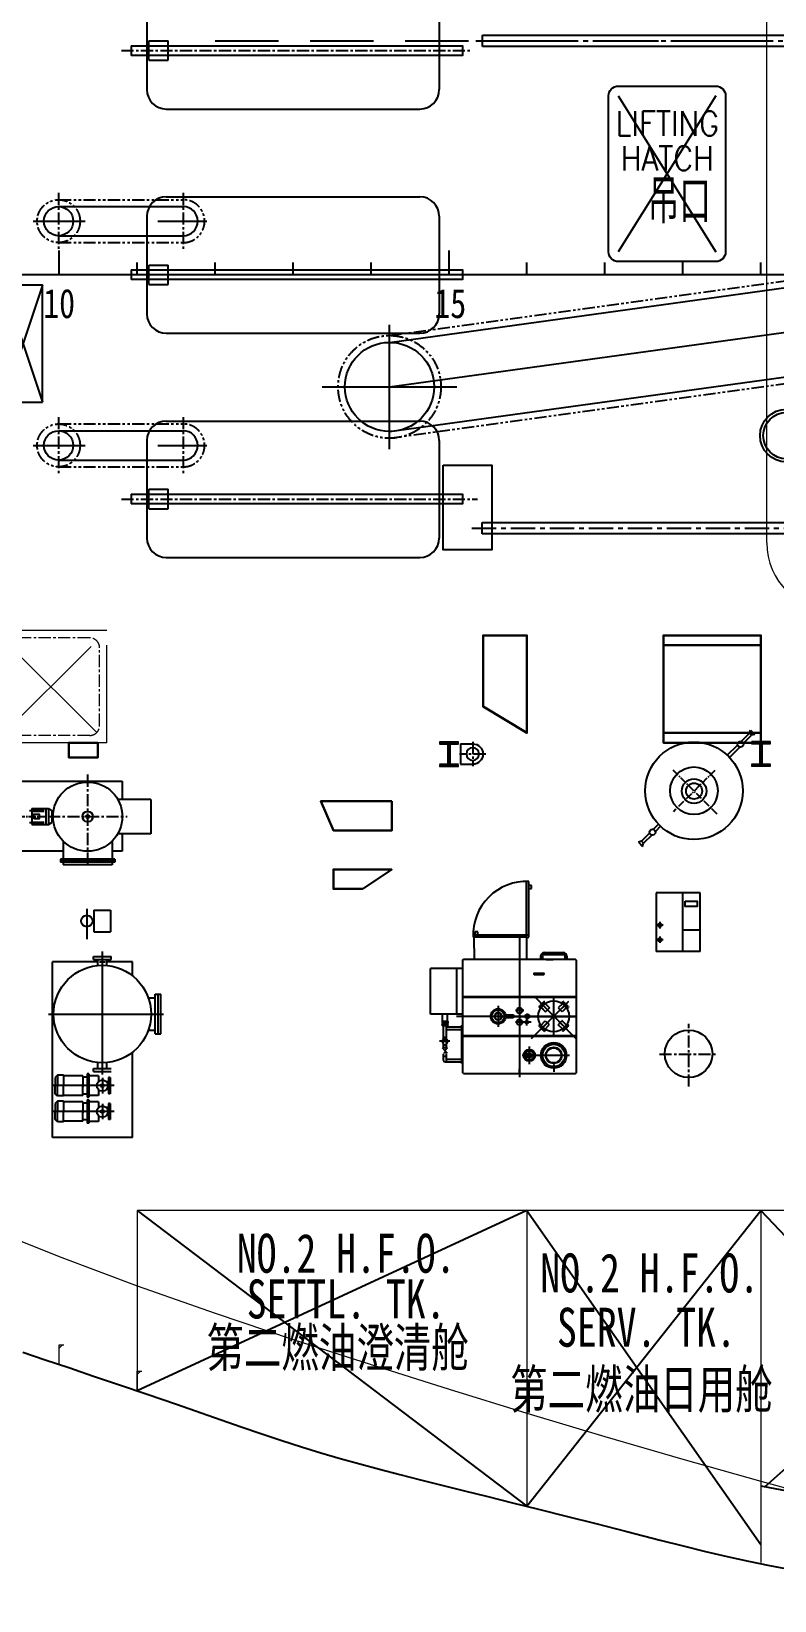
# Model space of a CAD drawing. Header units: millimetres. Extents: x -1838618 to -1600818, y -1770412 to -1553248.
# Drawn here: x -1786083 to -1778458, y -1699146 to -1683049 of the extents above; entities that cross this region are included whole.
import ezdxf
from ezdxf.enums import TextEntityAlignment as Align

# ---------------------------------------------------------------- set-up
doc = ezdxf.new("R2010")
doc.units = ezdxf.units.MM
doc.header["$LTSCALE"] = 100
for name, pattern in [('ACAD_ISO04W100', [30, 24, -3, 0, -3]), ('CENTER', [2, 1.25, -0.25, 0.25, -0.25]), ('CENTER1', [2, 1.25, -0.25, 0.25, -0.25]), ('CENTERX', [1.125, 0.75, -0.125, 0.125, -0.125]), ('DASHED', [0.75, 0.5, -0.25]), ('PHANTOM', [2.5, 1.25, -0.25, 0.25, -0.25, 0.25, -0.25])]:
    doc.linetypes.add(name, pattern=pattern)
doc.layers.add('1', color=1, linetype='CENTER', lineweight=15)
doc.layers.add('Vent', color=181, linetype='Continuous', lineweight=30)
for name, color, linetype in [('11', 7, 'Continuous'), ('401texte', 4, 'Continuous'), ('402textc', 6, 'Continuous'), ('412equipment', 6, 'Continuous'), ('416grating', 9, 'Continuous'), ('418exhaust', 30, 'Continuous'), ('419insulation', 63, 'PHANTOM'), ('420beam', 112, 'Continuous')]:
    doc.layers.add(name, color=color, linetype=linetype)
doc.styles.add('HZ', font='romans.shx', dxfattribs={"width": 0.8, "height": 4, "bigfont": 'hzdx.shx'})
doc.styles.add('ROMANS4', font='romans.shx', dxfattribs={"width": 0.8, "height": 400, "bigfont": 'hzdx.shx'})
doc.styles.add('ROMANT', font='', dxfattribs={"width": 0.8})
doc.styles.add('样式 1', font='gbenor.shx', dxfattribs={"bigfont": 'gbcbig.shx'})
doc.styles.get('ROMANT').set_extended_font_data('SimSun')

# ---------------------------------------------------------------- blocks, each defined once
blk = doc.blocks.new('67')
at = {"color": 4}
for p, q in [((6600, 0), (6600, 250)), ((10600, 0), (10600, 250)), ((6600, 0), (6600, 125)), ((7400, 0), (7400, 125)), ((8200, 0), (8200, 125)), ((9000, 0), (9000, 125)), ((9800, 0), (9800, 125)), ((11400, 0), (11400, 125)), ((12200, 0), (12200, 125)), ((13000, 0), (13000, 125)), ((13800, 0), (13800, 125))]:
    blk.add_line(p, q, dxfattribs=at)
at = {"color": 4, "ltscale": 100}
blk.add_line((26787, 0), (-4089, 0), dxfattribs=at)
at = {"color": 4, "style": 'ROMANT', "width": 0.8}
for s, p in [('10', (6437, -444)), ('15', (10450, -444))]:
    blk.add_text(s, height=300, dxfattribs=at).set_placement(p)
blk = doc.blocks.new('15X200')
at = {"const_width": 40}
for points in [[(-100, 230), (100, 230)], [(0, 230), (0, 0)], [(-100, 0), (100, 0)]]:
    blk.add_lwpolyline(points, dxfattribs=at)
blk = doc.blocks.new('A$C479F0F66')
at = {"color": 3, "lineweight": -3}
for p, q in [((200, 1400), (2800, 1400)), ((0, 1200), (0, 200)), ((3000, 1200), (3000, 200)), ((200, 0), (2800, 0))]:
    blk.add_line(p, q, dxfattribs=at)
for centre, start, end in [((200, 1200), 90, 180), ((2800, 1200), 0, 90), ((200, 200), 180, 270), ((2800, 200), 270, 0)]:
    blk.add_arc(centre, 200, start, end, dxfattribs=at)
blk = doc.blocks.new('FIREEXT')
at = {"color": 9, "linetype": 'CENTER'}
for p, q in [((-81, 260, 590), (-81, -10, 590)), ((44, 125, 590), (-206, 125, 590))]:
    blk.add_line(p, q, dxfattribs=at)
at = {"color": 9}
for p, q in [((-186, 0, 590), (-186, 125, 590)), ((24, 0, 590), (-186, 0, 590)), ((24, 0, 590), (24, 125, 590))]:
    blk.add_line(p, q, dxfattribs=at)
blk.add_circle((-81, 125, 590), 65, dxfattribs=at)
blk.add_arc((-81, 125, 590), 105, 0, 180, dxfattribs=at)
blk = doc.blocks.new('A$C31BF0955')
at = {"layer": '1', "linetype": 'CENTER', "ltscale": 10}
for p, q in [((386, 4696), (-556, 3754)), ((-556, 4696), (386, 3754)), ((386, -4696), (-556, -3754)), ((-556, -4696), (386, -3754))]:
    blk.add_line(p, q, dxfattribs=at)
at = {"layer": '1'}
for p, q in [((315, 4725), (-485, 4725)), ((-585, 4625), (-585, 3825)), ((415, 4625), (415, 3825)), ((315, 3725), (-485, 3725)), ((-585, -4625), (-585, -3825)), ((315, -3725), (-485, -3725)), ((415, -4625), (415, -3825)), ((315, -4725), (-485, -4725))]:
    blk.add_line(p, q, dxfattribs=at)
at = {"layer": '1', "linetype": 'DASHED', "ltscale": 20}
for p, q in [((490, 4800), (490, 3650)), ((490, 3650), (-660, 3650)), ((490, -3650), (-660, -3650)), ((490, -4800), (490, -3650)), ((490, -4800), (-660, -4800))]:
    blk.add_line(p, q, dxfattribs=at)
at = {"layer": '1'}
for centre, start, end in [((-485, 4625), 90, 180), ((315, 4625), 0, 90), ((-485, 3825), 180, 270), ((315, 3825), 270, 0), ((-485, -3825), 90, 180), ((315, -3825), 0, 90), ((-485, -4625), 180, 270), ((315, -4625), 270, 0)]:
    blk.add_arc(centre, 100, start, end, dxfattribs=at)
blk = doc.blocks.new('ENGINEER')
at = {"layer": '412equipment'}
blk.add_hatch(color=9, dxfattribs=at).paths.add_polyline_path([(-15266, 1611), (-15216, 1611), (-15241, 1640)])
at = {"color": 9, "lineweight": -3}
for p, q in [((-12202, 4813), (-12118, 4897)), ((-12181, 4792), (-12097, 4876)), ((-12118, 4897), (-12108, 4929)), ((-12097, 4876), (-12118, 4897)), ((-12108, 4929), (-12065, 4886)), ((-12097, 4918), (-12076, 4897)), ((-12065, 4886), (-12097, 4876)), ((-12345, 4671), (-12239, 4776)), ((-12323, 4649), (-12218, 4755)), ((-19732, 4407), (-18552, 4407)), ((-18552, 4407), (-18552, 4217)), ((-18259, 4217), (-18598, 4217)), ((-18259, 4217), (-18259, 3867)), ((-18552, 4042), (-18552, 4042)), ((-18259, 3867), (-18598, 3867)), ((-18552, 3867), (-18552, 3687)), ((-13141, 3875), (-13225, 3790)), ((-13051, 3964), (-13104, 3911)), ((-13030, 3943), (-13083, 3890)), ((-19157, 3790), (-19157, 3606)), ((-18657, 3790), (-18657, 3606)), ((-13225, 3790), (-13257, 3780)), ((-13257, 3780), (-13214, 3737)), ((-13246, 3769), (-13225, 3748)), ((-13204, 3769), (-13225, 3790)), ((-13214, 3737), (-13204, 3769)), ((-13119, 3853), (-13204, 3769)), ((-19157, 3687), (-19732, 3687)), ((-19187, 3606), (-19187, 3574)), ((-18627, 3606), (-19187, 3606)), ((-18627, 3590), (-19187, 3590)), ((-18627, 3574), (-19187, 3574)), ((-19157, 3574), (-19157, 3547)), ((-18657, 3547), (-19157, 3547)), ((-18552, 3687), (-18657, 3687)), ((-18657, 3574), (-18657, 3547)), ((-18627, 3606), (-18627, 3574))]:
    blk.add_line(p, q, dxfattribs=at)
at = {"color": 9, "linetype": 'CENTERX'}
for p, q in [((-12450, 4068), (-12906, 4524)), ((-12474, 4515), (-12898, 4092)), ((-19738, 4042), (-19243, 4042))]:
    blk.add_line(p, q, dxfattribs=at)
at = {"color": 9, "linetype": 'CENTER1', "lineweight": -3}
for p, q in [((-18907, 4474), (-18907, 3548)), ((-19315, 4042), (-18503, 4042))]:
    blk.add_line(p, q, dxfattribs=at)
at = {"color": 9}
for p, q in [((-19504, 4104), (-19480, 4104)), ((-19480, 4124), (-19480, 3961)), ((-19480, 4124), (-19310, 4124)), ((-19480, 4111), (-19353, 4111)), ((-19480, 4099), (-19353, 4099)), ((-19335, 4124), (-19335, 3961)), ((-19310, 4124), (-19310, 3961)), ((-19310, 4124), (-19274, 4103)), ((-19274, 4103), (-19274, 3982)), ((-19504, 3980), (-19480, 3980)), ((-19480, 3985), (-19353, 3985)), ((-19480, 3974), (-19353, 3974)), ((-19480, 3961), (-19310, 3961)), ((-19310, 3961), (-19274, 3982)), ((-19217, 1389), (-19239, 1366)), ((-19239, 1366), (-19239, 1284)), ((-19217, 1389), (-19217, 1284)), ((-19155, 1389), (-19217, 1389)), ((-19155, 1389), (-19155, 1284)), ((-19155, 1389), (-19155, 1283)), ((-18956, 1383), (-19155, 1383)), ((-18956, 1383), (-18956, 1268)), ((-18913, 1370), (-18956, 1370)), ((-18956, 1183), (-18956, 1298)), ((-18913, 1402), (-18913, 1164)), ((-18894, 1402), (-18913, 1402)), ((-18905, 1402), (-18905, 1164)), ((-18894, 1402), (-18894, 1164)), ((-18797, 1383), (-18894, 1383)), ((-18797, 1383), (-18797, 1323)), ((-18756, 1363), (-18756, 1203)), ((-18694, 1323), (-18715, 1323)), ((-18694, 1365), (-18694, 1200)), ((-18676, 1365), (-18694, 1365)), ((-18676, 1365), (-18676, 1200)), ((-18634, 1283), (-19274, 1283)), ((-19239, 1200), (-19239, 1284)), ((-19217, 1177), (-19239, 1200)), ((-19217, 1177), (-19217, 1284)), ((-19155, 1177), (-19217, 1177)), ((-19155, 1177), (-19155, 1284)), ((-19155, 1177), (-19155, 1283)), ((-19155, 1177), (-19155, 1283)), ((-18956, 1183), (-19155, 1183)), ((-18913, 1196), (-18956, 1196)), ((-18894, 1164), (-18913, 1164)), ((-18913, 1136), (-18913, 898)), ((-18894, 1136), (-18913, 1136)), ((-18905, 1136), (-18905, 898)), ((-18797, 1182), (-18894, 1182)), ((-18894, 1136), (-18894, 898)), ((-18797, 1242), (-18797, 1182)), ((-18694, 1243), (-18715, 1243)), ((-18676, 1200), (-18694, 1200)), ((-18634, 1017), (-19274, 1017)), ((-19217, 1123), (-19239, 1100)), ((-19239, 1100), (-19239, 1018)), ((-19239, 934), (-19239, 1018)), ((-19217, 1123), (-19217, 1018)), ((-19155, 1123), (-19217, 1123)), ((-19217, 911), (-19217, 1018)), ((-19155, 1123), (-19155, 1018)), ((-19155, 1123), (-19155, 1017)), ((-18956, 1117), (-19155, 1117)), ((-19155, 911), (-19155, 1018)), ((-19155, 911), (-19155, 1017)), ((-19155, 911), (-19155, 1017)), ((-18956, 1117), (-18956, 1002)), ((-18913, 1104), (-18956, 1104)), ((-18956, 917), (-18956, 1032)), ((-18797, 1118), (-18894, 1118)), ((-18797, 1118), (-18797, 1057)), ((-18797, 977), (-18797, 916)), ((-18756, 1097), (-18756, 937)), ((-18694, 1057), (-18715, 1057)), ((-18694, 977), (-18715, 977)), ((-18694, 1100), (-18694, 935)), ((-18676, 1100), (-18694, 1100)), ((-18676, 1100), (-18676, 935)), ((-19217, 911), (-19239, 934)), ((-19155, 911), (-19217, 911)), ((-18956, 917), (-19155, 917)), ((-18913, 930), (-18956, 930)), ((-18894, 898), (-18913, 898)), ((-18797, 916), (-18894, 916)), ((-18676, 935), (-18694, 935))]:
    blk.add_line(p, q, dxfattribs=at)
at = {"color": 9, "linetype": 'CENTER1'}
for p, q in [((-12741, 1272), (-12741, 1918)), ((-13041, 1606), (-12442, 1606))]:
    blk.add_line(p, q, dxfattribs=at)
at = {"color": 9}
blk.add_lwpolyline([(-19459, 4018), (-19459, 4067), (-19405, 4067), (-19405, 4018)], close=True, dxfattribs=at)
at = {"color": 9, "lineweight": -3}
for centre, radius in [((-12687, 4307), 500), ((-12210, 4784), 30), ((-18907, 4042), 355), ((-18907, 4042), 53.3), ((-18907, 4042), 16), ((-13112, 3882), 30)]:
    blk.add_circle(centre, radius, dxfattribs=at)
at = {"color": 9}
for centre, radius in [((-12687, 4307), 244), ((-12686, 4304), 126), ((-12686, 4304), 81.9), ((-12742, 1609), 244), ((-18756, 1283), 57.5), ((-18756, 1283), 16), ((-18756, 1017), 57.5), ((-18756, 1017), 16)]:
    blk.add_circle(centre, radius, dxfattribs=at)
at = {"layer": '412equipment', "color": 9}
for p, q in [((-14404, 2829), (-14404, 3378)), ((-14353, 3335), (-14384, 3335)), ((-14384, 3305), (-14353, 3305)), ((-14381, 2829), (-14381, 3378)), ((-14381, 2851), (-14381, 3378)), ((-14353, 3305), (-14353, 3335)), ((-14953, 2829), (-14944, 2829)), ((-14953, 2806), (-14944, 2806)), ((-14951, 2829), (-14381, 2829)), ((-14403, 2806), (-14944, 2806)), ((-14944, 2806), (-14943, 2578)), ((-14903, 2860), (-14934, 2860)), ((-14934, 2860), (-14934, 2829)), ((-14903, 2829), (-14903, 2860)), ((-14476, 2806), (-14476, 1368)), ((-14404, 2829), (-14381, 2829)), ((-14403, 2578), (-14403, 2806)), ((-14403, 2806), (-14403, 2806)), ((-14403, 2806), (-14381, 2806)), ((-14381, 2806), (-14381, 2829)), ((-18846, 2577), (-18846, 2607)), ((-18846, 2607), (-18666, 2607)), ((-18846, 2577), (-18666, 2577)), ((-18801, 2515), (-18801, 2577)), ((-18756, 1396), (-18756, 2660)), ((-18711, 2515), (-18711, 2577)), ((-18666, 2577), (-18666, 2607)), ((-15061, 2568), (-15051, 2578)), ((-15051, 2578), (-15061, 2568)), ((-13901, 2578), (-15051, 2578)), ((-13901, 2578), (-15051, 2578)), ((-14943, 2633), (-14943, 2578)), ((-14260, 2609), (-14260, 2578)), ((-14241, 2609), (-14241, 2578)), ((-14222, 2647), (-14029, 2647)), ((-14222, 2628), (-14029, 2628)), ((-14203, 2578), (-14131, 2578)), ((-14010, 2609), (-14010, 2578)), ((-13991, 2609), (-13991, 2578)), ((-13891, 2568), (-13901, 2578)), ((-13891, 2568), (-13901, 2578)), ((-19267, 751), (-19267, 2551)), ((-18801, 2551), (-19267, 2551)), ((-18786, 2551), (-18726, 2551)), ((-18447, 2551), (-18711, 2551)), ((-18447, 2410), (-18447, 2551)), ((-15390, 2015), (-15390, 2485)), ((-15061, 2485), (-15390, 2485)), ((-15122, 2486), (-15122, 2015)), ((-15061, 2568), (-15061, 1418)), ((-15061, 2568), (-15061, 1418)), ((-14476, 2569), (-14476, 2529)), ((-14476, 2569), (-14476, 2529)), ((-14226, 2432), (-14326, 2432)), ((-14326, 2423), (-14226, 2423)), ((-13891, 1418), (-13891, 2568)), ((-13891, 1418), (-13891, 2568)), ((-18285, 2184), (-18213, 2184)), ((-18213, 2221), (-18156, 2221)), ((-18213, 1813), (-18213, 2221)), ((-18185, 1813), (-18185, 2221)), ((-18156, 1813), (-18156, 2221)), ((-15061, 2196), (-14281, 2196)), ((-15061, 2190), (-14281, 2190)), ((-14696, 2100), (-14696, 1885)), ((-14352, 1766), (-13969, 2150)), ((-13900, 1766), (-14321, 2193)), ((-14294, 2196), (-13901, 2196)), ((-14294, 2190), (-13901, 2190)), ((-14273, 2095), (-14275, 2087)), ((-14273, 2095), (-14267, 2100)), ((-14230, 2138), (-14267, 2100)), ((-14267, 2100), (-14259, 2103)), ((-14175, 2046), (-14260, 2131)), ((-14256, 2111), (-14259, 2103)), ((-14259, 2103), (-14252, 2096)), ((-14218, 2126), (-14255, 2089)), ((-14252, 2096), (-14255, 2089)), ((-14252, 2096), (-14245, 2099)), ((-14240, 2127), (-14232, 2130)), ((-14236, 2107), (-14175, 2046)), ((-14230, 2138), (-14232, 2130)), ((-14232, 2130), (-14226, 2123)), ((-14224, 2144), (-14230, 2138)), ((-14226, 2123), (-14228, 2115)), ((-14226, 2123), (-14218, 2126)), ((-14224, 2144), (-14216, 2146)), ((-14218, 2126), (-14216, 2128)), ((-14216, 2128), (-14212, 2132)), ((-14216, 2128), (-14169, 2081)), ((-14212, 2132), (-14209, 2140)), ((-14126, 1800), (-14126, 2179)), ((-14033, 2126), (-14080, 2079)), ((-14033, 2125), (-14080, 2079)), ((-14075, 2044), (-13989, 2129)), ((-14013, 2105), (-14075, 2044)), ((-14040, 2138), (-14033, 2144)), ((-14038, 2130), (-14040, 2138)), ((-14033, 2125), (-14038, 2130)), ((-14026, 2142), (-14033, 2144)), ((-14032, 2124), (-14033, 2126)), ((-13994, 2087), (-14032, 2124)), ((-14024, 2121), (-14032, 2124)), ((-14026, 2142), (-14020, 2136)), ((-14017, 2128), (-14024, 2121)), ((-14024, 2121), (-14021, 2113)), ((-13982, 2098), (-14020, 2136)), ((-14020, 2136), (-14017, 2128)), ((-14009, 2125), (-14017, 2128)), ((-13997, 2094), (-14005, 2097)), ((-13990, 2101), (-13997, 2094)), ((-13997, 2094), (-13994, 2087)), ((-13993, 2109), (-13990, 2101)), ((-13982, 2098), (-13990, 2101)), ((-13977, 2093), (-13982, 2098)), ((-13977, 2093), (-13974, 2085)), ((-13901, 2196), (-13891, 2196)), ((-13901, 2190), (-13891, 2190)), ((-19309, 2017), (-18129, 2017)), ((-15061, 2015), (-15390, 2015)), ((-15271, 1945), (-15211, 1945)), ((-15271, 1945), (-15271, 1920)), ((-15265, 1945), (-15265, 2014)), ((-15217, 1945), (-15217, 2014)), ((-15211, 1945), (-15211, 1920)), ((-13891, 1993), (-15123, 1993)), ((-14696, 1993), (-13891, 1993)), ((-14546, 2006), (-14620, 2006)), ((-14546, 1979), (-14620, 1979)), ((-14433, 2053), (-14518, 2053)), ((-14433, 1933), (-14518, 1933)), ((-14358, 1933), (-14441, 1933)), ((-14401, 1900), (-14401, 1963)), ((-14396, 1960), (-14396, 2023)), ((-14269, 2080), (-14275, 2087)), ((-14261, 2083), (-14269, 2080)), ((-14177, 1942), (-14262, 1856)), ((-14256, 2087), (-14261, 2083)), ((-14259, 1900), (-14212, 1947)), ((-14255, 2089), (-14257, 2087)), ((-14257, 2087), (-14210, 2040)), ((-14256, 2087), (-14210, 2041)), ((-14238, 1880), (-14177, 1942)), ((-14212, 1947), (-14173, 1908)), ((-14210, 2041), (-14208, 2042)), ((-14169, 2081), (-14208, 2042)), ((-14080, 2079), (-14078, 2077)), ((-14079, 1907), (-14041, 1946)), ((-14040, 2038), (-14078, 2077)), ((-14074, 1942), (-13989, 1857)), ((-14013, 1881), (-14074, 1942)), ((-14039, 1948), (-14041, 1946)), ((-13993, 2085), (-14040, 2038)), ((-13992, 1901), (-14039, 1948)), ((-13992, 1901), (-14039, 1948)), ((-13994, 2087), (-13993, 2085)), ((-13993, 2085), (-13989, 2081)), ((-13989, 2081), (-13981, 2078)), ((-13981, 2078), (-13974, 2085)), ((-13942, 1993), (-13902, 1993)), ((-13942, 1993), (-13902, 1993)), ((-18285, 1850), (-18213, 1850)), ((-18213, 1813), (-18156, 1813)), ((-15211, 1920), (-15271, 1920)), ((-15271, 1910), (-15210, 1910)), ((-15271, 1900), (-15271, 1910)), ((-15271, 1900), (-15210, 1900)), ((-15262, 1910), (-15262, 1920)), ((-15258, 1757), (-15258, 1910)), ((-15224, 1776), (-15258, 1776)), ((-15224, 1757), (-15224, 1910)), ((-15224, 1858), (-15070, 1858)), ((-15223, 1886), (-15070, 1886)), ((-15219, 1910), (-15220, 1920)), ((-15210, 1900), (-15210, 1910)), ((-15070, 1511), (-15070, 1904)), ((-15070, 1904), (-15061, 1904)), ((-15070, 1847), (-15061, 1847)), ((-15061, 1796), (-14363, 1796)), ((-15061, 1790), (-14363, 1790)), ((-14363, 1796), (-13958, 1796)), ((-14363, 1790), (-13958, 1790)), ((-14271, 1907), (-14277, 1900)), ((-14275, 1892), (-14277, 1900)), ((-14275, 1892), (-14269, 1887)), ((-14263, 1904), (-14271, 1907)), ((-14269, 1887), (-14232, 1849)), ((-14269, 1887), (-14261, 1884)), ((-14259, 1900), (-14263, 1904)), ((-14261, 1884), (-14254, 1891)), ((-14258, 1876), (-14261, 1884)), ((-14257, 1899), (-14259, 1900)), ((-14257, 1899), (-14220, 1861)), ((-14254, 1891), (-14257, 1899)), ((-14254, 1891), (-14246, 1888)), ((-14242, 1860), (-14234, 1857)), ((-14234, 1857), (-14227, 1864)), ((-14232, 1849), (-14234, 1857)), ((-14226, 1844), (-14232, 1849)), ((-14227, 1864), (-14230, 1872)), ((-14227, 1864), (-14220, 1861)), ((-14226, 1844), (-14218, 1841)), ((-14220, 1861), (-14218, 1860)), ((-14218, 1860), (-14172, 1907)), ((-14218, 1860), (-14171, 1906)), ((-14218, 1860), (-14214, 1855)), ((-14211, 1848), (-14218, 1841)), ((-14214, 1856), (-14211, 1848)), ((-14033, 1861), (-14079, 1907)), ((-14037, 1857), (-14039, 1849)), ((-14039, 1849), (-14033, 1842)), ((-14033, 1861), (-14037, 1857)), ((-14031, 1862), (-14033, 1861)), ((-14025, 1845), (-14033, 1842)), ((-14031, 1862), (-13994, 1900)), ((-14023, 1865), (-14031, 1862)), ((-14025, 1845), (-14019, 1850)), ((-14023, 1865), (-14021, 1873)), ((-14017, 1858), (-14023, 1865)), ((-14019, 1850), (-13982, 1888)), ((-14019, 1850), (-14017, 1858)), ((-14009, 1861), (-14017, 1858)), ((-13996, 1892), (-14004, 1889)), ((-13996, 1892), (-13994, 1900)), ((-13990, 1885), (-13996, 1892)), ((-13994, 1900), (-13992, 1901)), ((-13992, 1901), (-13988, 1906)), ((-13992, 1877), (-13990, 1885)), ((-13982, 1888), (-13990, 1885)), ((-13988, 1905), (-13980, 1908)), ((-13976, 1893), (-13982, 1888)), ((-13980, 1908), (-13973, 1901)), ((-13976, 1893), (-13973, 1901)), ((-13958, 1796), (-13891, 1796)), ((-13958, 1790), (-13891, 1790)), ((-18447, 751), (-18447, 1624)), ((-15192, 1738), (-15296, 1738)), ((-15214, 1671), (-15268, 1671)), ((-15241, 1767), (-15266, 1752)), ((-15266, 1752), (-15266, 1723)), ((-15258, 1718), (-15266, 1723)), ((-15216, 1611), (-15266, 1670)), ((-15258, 1671), (-15258, 1738)), ((-15258, 1700), (-15224, 1700)), ((-15242, 1644), (-15214, 1671)), ((-15241, 1767), (-15215, 1752)), ((-15224, 1671), (-15224, 1738)), ((-15224, 1718), (-15215, 1723)), ((-15215, 1723), (-15215, 1752)), ((-14376, 1683), (-14376, 1503)), ((-18846, 1427), (-18846, 1457)), ((-18846, 1457), (-18666, 1457)), ((-18846, 1427), (-18846, 1457)), ((-18801, 1457), (-18801, 1519)), ((-18711, 1457), (-18711, 1519)), ((-15258, 1543), (-15258, 1607)), ((-15224, 1581), (-15258, 1581)), ((-15241, 1526), (-15070, 1526)), ((-15224, 1543), (-15224, 1607)), ((-15223, 1555), (-15070, 1555)), ((-15070, 1569), (-15061, 1569)), ((-15070, 1511), (-15061, 1511)), ((-14476, 1417), (-14476, 1456)), ((-14476, 1417), (-14476, 1456)), ((-13963, 1593), (-14449, 1593)), ((-14126, 1500), (-14126, 1425)), ((-18846, 1427), (-18666, 1427)), ((-15051, 1408), (-15061, 1418)), ((-15051, 1408), (-15061, 1418)), ((-15051, 1408), (-13901, 1408)), ((-15051, 1408), (-13901, 1408)), ((-13891, 1418), (-13901, 1408)), ((-13901, 1408), (-13891, 1418)), ((-18447, 751), (-19267, 751))]:
    blk.add_line(p, q, dxfattribs=at)
at = {"layer": '412equipment', "color": 9, "ltscale": 0.1}
for p, q in [((-12623, 3260), (-13073, 3260)), ((-13073, 3260), (-13073, 2660)), ((-12803, 3260), (-12803, 2660)), ((-12623, 2660), (-12623, 3260)), ((-13004, 2928), (-13066, 2928)), ((-13037, 2963), (-13037, 2894)), ((-13003, 2778), (-13073, 2778)), ((-13037, 2812), (-13037, 2748)), ((-12803, 2881), (-12623, 2881)), ((-12623, 2660), (-13073, 2660))]:
    blk.add_line(p, q, dxfattribs=at)
blk.add_lwpolyline([(-12776, 3174), (-12654, 3174), (-12654, 3120), (-12776, 3120)], close=True, dxfattribs=at)
at = {"layer": '412equipment', "color": 9}
for centre, radius in [((-18756, 2017), 500), ((-14126, 1993), 159), ((-14696, 1993), 77.5), ((-14696, 1993), 65), ((-14696, 1993), 38.1), ((-14696, 1993), 33.9), ((-14476, 2053), 29), ((-14476, 1933), 29), ((-14396, 1993), 21), ((-14401, 1933), 14), ((-14376, 1593), 60), ((-14376, 1593), 47.5), ((-14376, 1593), 24.3), ((-14376, 1593), 20.8), ((-14126, 1593), 132), ((-14126, 1593), 115), ((-14126, 1593), 82.6), ((-14126, 1593), 77.6)]:
    blk.add_circle(centre, radius, dxfattribs=at)
for centre, radius, start, end in [((-14404, 2829), 549, 87.6365, 182.3635), ((-14222, 2609), 38, 90, 180), ((-14222, 2609), 19, 90, 180), ((-14029, 2609), 38, 0, 90), ((-14029, 2609), 19, 0, 90), ((-14326, 2428), 4.5, 90, 270), ((-14226, 2428), 4.5, 270, 90), ((-14546, 1993), 13.6, 270, 90), ((-15241, 1738), 17, 0, 180), ((-15241, 1543), 17, 180, 0)]:
    blk.add_arc(centre, radius, start, end, dxfattribs=at)
at = {"layer": '416grating', "color": 9, "lineweight": -3}
for centre in [(-13037, 2928), (-13037, 2778)]:
    blk.add_circle(centre, 18.5, dxfattribs=at)
blk = doc.blocks.new('LOW PLATFOR')
at = {"linetype": 'CENTER'}
for p, q in [((-19361, 2300, 590), (-15770, 2300, 590)), ((-19361, -2300, 590), (-15707, -2300, 590))]:
    blk.add_line(p, q, dxfattribs=at)
at = {"color": 5, "linetype": 'DASHED', "ltscale": 13}
blk.add_line((-18400, 2400, 590), (-12000, 2400, 590), dxfattribs=at)
at = {"linetype": 'CENTER', "ltscale": 2}
for p, q in [((-15724, 2400, 590), (-800, 2400, 590)), ((-15766, -2600, 590), (-800, -2600, 590))]:
    blk.add_line(p, q, dxfattribs=at)
at = {"lineweight": -3}
for p, q in [((-20266, 550, 590), (-19734, 550, 590)), ((-18987, 550, 590), (-18484, 550, 590)), ((-20266, -1750, 590), (-19734, -1750, 590)), ((-18987, -1750, 590), (-18484, -1750, 590))]:
    blk.add_line(p, q, dxfattribs=at)
at = {"color": 9, "linetype": 'ACAD_ISO04W100', "ltscale": 25}
for p, q in [((-20571, -108, 590), (-20171, -1308, 590)), ((-20171, -108, 590), (-20571, -1308, 590))]:
    blk.add_line(p, q, dxfattribs=at)
at = {"ltscale": 30}
for p, q in [((-15900, -4802, 590), (-16100, -4802, 590)), ((-16100, -4802, 590), (-15900, -4802, 590)), ((-16000, -4802, 590), (-16000, -5032, 590)), ((-16000, -5032, 590), (-16000, -4802, 590)), ((-12700, -4800, 590), (-12900, -4800, 590)), ((-12700, -4800, 590), (-12900, -4800, 590)), ((-12900, -4800, 590), (-12700, -4800, 590)), ((-12800, -4800, 590), (-12800, -5030, 590)), ((-12800, -4800, 590), (-12800, -5030, 590)), ((-12800, -5030, 590), (-12800, -4800, 590)), ((-16100, -5032, 590), (-15900, -5032, 590)), ((-16100, -5032, 590), (-15900, -5032, 590)), ((-12900, -5030, 590), (-12700, -5030, 590)), ((-12900, -5030, 590), (-12700, -5030, 590)), ((-12900, -5030, 590), (-12700, -5030, 590))]:
    blk.add_line(p, q, dxfattribs=at)
at = {"color": 6, "linetype": 'Continuous', "lineweight": 20}
for p, q in [((-800, -9600, 590), (-19200, -9600, 590)), ((-19200, -9600, 590), (-19200, -11448, 590)), ((-15200, -9600, 590), (-15200, -12632, 590)), ((-12800, -9600, 590), (-12800, -13208, 590)), ((-20000, -11177, 590), (-20000, -10977, 590)), ((-20000, -10977, 590), (-19950, -10977, 590)), ((-20000, -11012, 590), (-19965, -10977, 590)), ((-19200, -11447, 590), (-19200, -11247, 590)), ((-19200, -11247, 590), (-19150, -11247, 590)), ((-19200, -11282, 590), (-19165, -11247, 590))]:
    blk.add_line(p, q, dxfattribs=at)
at = {"color": 9, "linetype": 'ACAD_ISO04W100', "ltscale": 50}
for p, q in [((-19200, -9600, 590), (-15200, -12632, 590)), ((-15200, -9600, 590), (-19200, -11448, 590)), ((-15200, -9600, 590), (-12800, -13023, 590)), ((-15200, -12632, 590), (-12800, -9600, 590)), ((-12800, -9600, 590), (-9600, -12971, 590)), ((-12756, -12430, 590), (-9600, -9600, 590))]:
    blk.add_line(p, q, dxfattribs=at)
at = {"color": 1, "linetype": 'ACAD_ISO04W100', "ltscale": 100}
for p, q in [((-20372, -11051, 590), (-20142, -11129, 590)), ((-20142, -11129, 590), (-19901, -11210, 590)), ((-19901, -11210, 590), (-19648, -11296, 590)), ((-19648, -11296, 590), (-19380, -11387, 590)), ((-19380, -11387, 590), (-19096, -11483, 590)), ((-19096, -11483, 590), (-18795, -11586, 590)), ((-18795, -11586, 590), (-18474, -11697, 590)), ((-18474, -11697, 590), (-18133, -11816, 590)), ((-18133, -11816, 590), (-17921, -11889, 590)), ((-17921, -11889, 590), (-17715, -11958, 590)), ((-17715, -11958, 590), (-17513, -12022, 590)), ((-17513, -12022, 590), (-17314, -12083, 590)), ((-17314, -12083, 590), (-17115, -12141, 590)), ((-17115, -12141, 590), (-16915, -12197, 590)), ((-16915, -12197, 590), (-16712, -12252, 590)), ((-16712, -12252, 590), (-16506, -12306, 590)), ((-16506, -12306, 590), (-16293, -12361, 590)), ((-16293, -12361, 590), (-16072, -12416, 590)), ((-16072, -12416, 590), (-15842, -12474, 590)), ((-15842, -12474, 590), (-15602, -12533, 590)), ((-15602, -12533, 590), (-15348, -12596, 590)), ((-15348, -12596, 590), (-15081, -12662, 590)), ((-15081, -12662, 590), (-14797, -12733, 590)), ((-14797, -12733, 590), (-14495, -12809, 590)), ((-14495, -12809, 590), (-14175, -12891, 590)), ((-14175, -12891, 590), (-13833, -12979, 590)), ((-13833, -12979, 590), (-13598, -13039, 590)), ((-13598, -13039, 590), (-13370, -13095, 590)), ((-13370, -13095, 590), (-13148, -13146, 590)), ((-13148, -13146, 590), (-12929, -13194, 590)), ((-12929, -13194, 590), (-12712, -13239, 590)), ((-12712, -13239, 590), (-12494, -13282, 590))]:
    blk.add_line(p, q, dxfattribs=at)
at = {"color": 2, "lineweight": -3, "elevation": 590}
blk.add_lwpolyline([(-16060, -1952), (-15561, -1952), (-15561, -2822), (-16060, -2822)], close=True, dxfattribs=at)
at = {"color": 6, "linetype": 'Continuous', "lineweight": 20, "elevation": 590}
blk.add_lwpolyline([(-20660, -9808), (-20000, -10070), (-19200, -10371), (-18400, -10653), (-17600, -10920), (-16800, -11178), (-16000, -11430), (-15200, -11676), (-14400, -11915), (-13600, -12149), (-12800, -12375), (-12000, -12593)], dxfattribs=at)
at = {"color": 1, "linetype": 'ACAD_ISO04W100', "ltscale": 100, "flags": 128}
blk.add_lwpolyline([(-12800, -12421), (-12712, -12439), (-12494, -12482), (-12275, -12523), (-12051, -12564), (-11821, -12604), (-11583, -12644), (-11335, -12685), (-11076, -12728), (-10802, -12772), (-10513, -12819), (-10207, -12870), (-9881, -12924), (-9533, -12983), (-9254, -13029), (-8985, -13070), (-8724, -13108), (-8468, -13142), (-8215, -13173), (-7961, -13202), (-7705, -13229), (-7442, -13255), (-7172, -13280), (-6891, -13304), (-6597, -13330), (-6287, -13356), (-5958, -13383), (-5607, -13413), (-5233, -13445), (-4897, -13473), (-4569, -13498), (-4248, -13519), (-3931, -13537), (-3616, -13553), (-3302, -13565), (-2986, -13576), (-2665, -13584), (-2339, -13590), (-2004, -13595), (-1659, -13598), (-1301, -13600), (-929, -13600), (-800, -13600)], dxfattribs=at)
at = {"color": 7, "linetype": 'Continuous', "ltscale": 25.4}
for radius in [271, 238]:
    blk.add_circle((-12538, -1650, 590), radius, dxfattribs=at)
at = {"layer": '1', "color": 9}
blk.add_line((-13800, -4800, 590), (-13800, -3800, 590), dxfattribs=at)
at = {"layer": '1', "color": 9, "linetype": 'DASHED', "ltscale": 20}
blk.add_line((-12800, -3800, 590), (-12800, -4800, 590), dxfattribs=at)
at = {"layer": '11', "color": 3, "linetype": 'Continuous', "lineweight": 20}
blk.add_line((-12740, -2750, 590), (-12740, 2750, 590), dxfattribs=at)
blk.add_arc((-12040, -2750, 590), 700, 180, 270, dxfattribs=at)
at = {"layer": '412equipment', "color": 9}
for p, q in [((-19080, 2400, 590), (-18880, 2400, 590)), ((-19080, 2200, 590), (-19080, 2400, 590)), ((-18880, 2200, 590), (-18880, 2400, 590)), ((-19080, 2200, 590), (-18880, 2200, 590)), ((-19716, -6505, 590), (-19716, -6815, 590)), ((-19645, -6516, 590), (-19471, -6516, 590)), ((-19645, -6516, 590), (-19645, -6741, 590)), ((-19471, -6516, 590), (-19471, -6741, 590)), ((-19645, -6741, 590), (-19471, -6741, 590))]:
    blk.add_line(p, q, dxfattribs=at)
at = {"layer": '412equipment'}
for p, q in [((-19080, 100, 590), (-18880, 100, 590)), ((-19080, -100, 590), (-19080, 100, 590)), ((-18880, -100, 590), (-18880, 100, 590)), ((-19080, -100, 590), (-18880, -100, 590)), ((-19080, -2200, 590), (-18880, -2200, 590)), ((-19080, -2400, 590), (-19080, -2200, 590)), ((-18880, -2400, 590), (-18880, -2200, 590)), ((-19080, -2400, 590), (-18880, -2400, 590))]:
    blk.add_line(p, q, dxfattribs=at)
at = {"layer": '412equipment', "elevation": 590}
blk.add_lwpolyline([(-20171, -1308), (-20171, -108), (-20571, -108), (-20571, -1308)], close=True, dxfattribs=at)
at = {"layer": '412equipment', "color": 9}
blk.add_circle((-19716, -6629, 590), 58.5, dxfattribs=at)
at = {"layer": '418exhaust', "color": 9, "linetype": 'CENTER'}
for p, q in [((-20005, 840, 590), (-20005, 260, 590)), ((-18727, 840, 590), (-18727, 260, 590)), ((-20005, -1460, 590), (-20005, -2040, 590)), ((-18727, -1460, 590), (-18727, -2040, 590))]:
    blk.add_line(p, q, dxfattribs=at)
at = {"layer": '418exhaust'}
for p, q in [((-20000, 700, 590), (-18727, 700, 590)), ((-20000, 400, 590), (-18727, 400, 590)), ((-16610, -693, 590), (-11342, 35, 590)), ((-16610, -1150, 590), (-11342, -422, 590)), ((-16610, -1788, 590), (-16610, -512, 590)), ((-16610, -1607, 590), (-11342, -879, 590)), ((-17301, -1150, 590), (-15919, -1150, 590)), ((-20000, -1600, 590), (-18727, -1600, 590)), ((-20000, -1900, 590), (-18727, -1900, 590))]:
    blk.add_line(p, q, dxfattribs=at)
for centre, radius in [((-20005, 550, 590), 150), ((-16610, -1150, 590), 457), ((-20005, -1750, 590), 150)]:
    blk.add_circle(centre, radius, dxfattribs=at)
for centre in [(-18727, 550, 590), (-18727, -1750, 590)]:
    blk.add_arc(centre, 150, 270, 90, dxfattribs=at)
at = {"layer": '419insulation'}
for p, q in [((-20000, 770, 590), (-18727, 770, 590)), ((-20000, 330, 590), (-18727, 330, 590)), ((-16610, -623, 590), (-11342, 105, 590)), ((-16610, -1677, 590), (-11342, -949, 590)), ((-20000, -1530, 590), (-18727, -1530, 590)), ((-20000, -1970, 590), (-18727, -1970, 590))]:
    blk.add_line(p, q, dxfattribs=at)
for centre, radius in [((-20005, 550, 590), 220), ((-16610, -1150, 590), 527), ((-20005, -1750, 590), 220)]:
    blk.add_circle(centre, radius, dxfattribs=at)
for centre in [(-18727, 550, 590), (-18727, -1750, 590)]:
    blk.add_arc(centre, 220, 270, 90, dxfattribs=at)
at = {"layer": '420beam'}
for p, q in [((-15655, 2342, 590), (-15655, 2458, 590)), ((-15655, 2458, 590), (-800, 2458, 590)), ((-19261, 2350, 590), (-19261, 2250, 590)), ((-800, 2342, 590), (-15655, 2342, 590)), ((-19261, 50, 590), (-19261, -50, 590)), ((-19261, -2250, 590), (-19261, -2350, 590)), ((-15660, -2658, 590), (-15660, -2542, 590)), ((-15660, -2542, 590), (-800, -2542, 590)), ((-800, -2658, 590), (-15660, -2658, 590))]:
    blk.add_line(p, q, dxfattribs=at)
at = {"layer": '420beam', "elevation": 590}
for points in [[(-19261, 2350), (-15861, 2350), (-15861, 2250), (-19261, 2250)], [(-19260, 50), (-15860, 50), (-15860, -50), (-19260, -50)], [(-19261, -2250), (-15861, -2250), (-15861, -2350), (-19261, -2350)]]:
    blk.add_lwpolyline(points, dxfattribs=at)
at = {"color": 3, "lineweight": -3}
for p in [(-19100, 1700, 590), (-19100, -600, 590), (-19100, -2900, 590)]:
    blk.add_blockref('A$C479F0F66', p, dxfattribs=at)
for p in [(-16000, -5032, 590), (-12800, -5030, 590)]:
    blk.add_blockref('15X200', p)
at = {"layer": '412equipment', "color": 7}
blk.add_blockref('ENGINEER', (-800, -9600, 590), dxfattribs=at)
at = {"layer": '412equipment', "xscale": -1, "rotation": 270}
blk.add_blockref('FIREEXT', (-15882, -4835, 590), dxfattribs=at)
at = {"layer": '416grating', "lineweight": -3}
blk.add_blockref('A$C31BF0955', (-20000, 0, 590), dxfattribs=at)
at = {"layer": '401texte', "style": 'ROMANT', "width": 0.75}
for s, p in [('NO.2 H.F.O.', (-17055, -10237, 590)), ('NO.2 H.F.O.', (-13941, -10439, 590)), ('SETTL. TK.', (-17055, -10706, 590)), ('SERV. TK.', (-13974, -10996, 590))]:
    blk.add_text(s, height=400, dxfattribs=at).set_placement(p, align=Align.CENTER)
at = {"layer": '402textc', "color": 2, "style": 'HZ', "width": 0.9}
for s, p in [('第二燃油澄清舱', (-17143, -11245, 590)), ('第二燃油日用舱', (-14026, -11673, 590))]:
    blk.add_text(s, height=450, dxfattribs=at).set_placement(p, align=Align.CENTER)
at = {"layer": 'Vent', "color": 9}
mesh = blk.add_polyface(dxfattribs=at)
corners = [(-15200, -4700, 14510), (-15200, -4700, 14310), (-15200, -3700, 14310), (-15200, -3700, 14510), (-15650, -4430, 14550), (-15650, -4430, 14310), (-15650, -3700, 14310), (-15650, -3700, 14550)]
mesh.append_faces([[corners[k] for k in face] for face in [(0, 4, 7, 3), (0, 4, 5, 1), (1, 5, 6, 2), (3, 7, 6, 2)]], dxfattribs={"color": 9})
mesh = blk.add_polyface(dxfattribs=at)
corners = [(-12800, -4800, 15100), (-12800, -3800, 15100), (-13800, -3800, 15100), (-13800, -4800, 15100), (-12800, -4700, 14810), (-12800, -3700, 14810), (-13800, -3700, 14810), (-13800, -4700, 14810)]
mesh.append_faces([[corners[k] for k in face] for face in [(0, 4, 7, 3), (0, 4, 5, 1), (1, 5, 6, 2), (3, 7, 6, 2)]], dxfattribs={"color": 9})
mesh = blk.add_polyface(dxfattribs=at)
corners = [(-19601, -4800, 14665), (-19601, -4800, 14415), (-19901, -4800, 14415), (-19901, -4800, 14665), (-19601, -4950, 14515), (-19601, -4950, 14415), (-19901, -4950, 14415), (-19901, -4950, 14515)]
mesh.append_faces([[corners[k] for k in face] for face in [(0, 4, 7, 3), (0, 4, 5, 1), (1, 5, 6, 2), (3, 7, 6, 2)]], dxfattribs={"color": 9})
mesh = blk.add_polyface(dxfattribs=at)
corners = [(-16585, -5400, 14550), (-16585, -5400, 14310), (-17315, -5400, 14310), (-17315, -5400, 14550), (-16585, -5700, 14550), (-16585, -5700, 14310), (-17185, -5700, 14310), (-17185, -5700, 14550)]
mesh.append_faces([[corners[k] for k in face] for face in [(0, 4, 7, 3), (0, 4, 5, 1), (1, 5, 6, 2), (3, 7, 6, 2)]], dxfattribs={"color": 9})
mesh = blk.add_polyface(dxfattribs=at)
corners = [(-16585, -6100, 14550), (-16585, -6100, 14310), (-17185, -6100, 14310), (-17185, -6100, 14550), (-16885, -6300, 14550), (-16885, -6300, 14310), (-17185, -6300, 14310), (-17185, -6300, 14550)]
mesh.append_faces([[corners[k] for k in face] for face in [(0, 4, 7, 3), (0, 4, 5, 1), (1, 5, 6, 2), (3, 7, 6, 2)]], dxfattribs={"color": 9})

msp = doc.modelspace()

# ---------------------------------------------------------------- linework, layer by layer
at = {"color": 0, "linetype": 'CENTER1', "ltscale": 100}
for p, q in [((-1779061.7, -1683709.8), (-1780061.7, -1685309.8)), ((-1780061.7, -1683709.8), (-1779061.7, -1685309.8, 590))]:
    msp.add_line(p, q, dxfattribs=at)
at = {"color": 0, "linetype": 'ByBlock', "lineweight": -3, "ltscale": 0.8}
msp.add_lwpolyline([(-1780061.7, -1683609.8), (-1779061.7, -1683609.8, -0.4142136), (-1778961.7, -1683709.8), (-1778961.7, -1685309.8, -0.4142136), (-1779061.7, -1685409.8), (-1780061.7, -1685409.8, -0.4142136), (-1780161.7, -1685309.8), (-1780161.7, -1683709.8, -0.4142136)], format="xyb", close=True, dxfattribs=at)

# ---------------------------------------------------------------- block references
at = {"color": 7}
msp.add_blockref('67', (-1792398.6, -1685545.7), dxfattribs=at)
at = {"layer": '412equipment', "color": 7}
msp.add_blockref('LOW PLATFOR', (-1765798.6, -1685545.7), dxfattribs=at)

# ---------------------------------------------------------------- texts
at = {"color": 2, "style": 'ROMANS4', "width": 0.9}
for s, p in [('LIFTING', (-1779559.3, -1683993.9)), ('HATCH', (-1779559.3, -1684350.8))]:
    msp.add_text(s, height=250, dxfattribs=at).set_placement(p, align=Align.MIDDLE)
at = {"color": 2, "style": '样式 1'}
msp.add_text(' 吊口', height=450, dxfattribs=at).set_placement((-1779557.9, -1684783.2), align=Align.MIDDLE)

doc.saveas('drawing.dxf')
